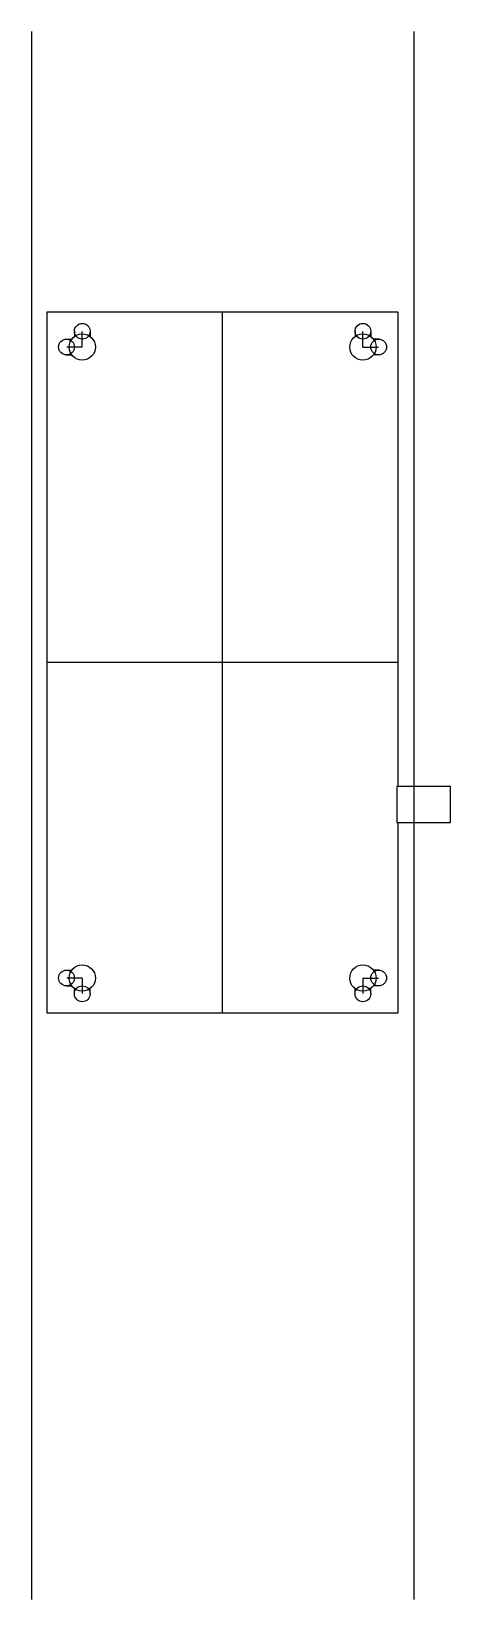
# Model space of a CAD drawing. Header units: millimetres. Extents: x -452 to 26, y -2590 to -800.
import ezdxf

# ---------------------------------------------------------------- set-up
doc = ezdxf.new("R2010")
doc.units = ezdxf.units.MM
doc.linetypes.add('DASHED', pattern=[0.75, 0.5, -0.25])
doc.layers.get('0').update_dxf_attribs({"linetype": 'CONTINUOUS'})

msp = doc.modelspace()

# ---------------------------------------------------------------- linework, layer by layer
for p, q in [((-452, -800), (-452, -2589.5)), ((-16, -800), (-16, -2589.5)), ((-434, -1920.2), (-434, -1120.2)), ((-434, -1120.2), (-34, -1120.2)), ((-34, -1120.2), (-34, -1661.7)), ((-403, -1142.2), (-403, -1148.2)), ((-385, -1142.2), (-385, -1148.2)), ((-83, -1142.2), (-83, -1148.2)), ((-65, -1142.2), (-65, -1148.2)), ((-412, -1151.2), (-406, -1151.2)), ((-56, -1151.2), (-62, -1151.2)), ((-412, -1169.2), (-406, -1169.2)), ((-56, -1169.2), (-62, -1169.2)), ((-34, -1702.7), (-34, -1920.2)), ((-412, -1871.2), (-406, -1871.2)), ((-56, -1871.2), (-62, -1871.2)), ((-412, -1889.2), (-406, -1889.2)), ((-403, -1898.2), (-403, -1892.2)), ((-385, -1898.2), (-385, -1892.2)), ((-83, -1898.2), (-83, -1892.2)), ((-65, -1898.2), (-65, -1892.2)), ((-56, -1889.2), (-62, -1889.2)), ((-34, -1920.2), (-434, -1920.2))]:
    msp.add_line(p, q)
at = {"linetype": 'DASHED'}
for p, q in [((-234, -1920.2), (-234, -1120.2)), ((-394, -1160.2), (-394, -1142.2)), ((-74, -1160.2), (-74, -1142.2)), ((-394, -1160.2), (-412, -1160.2)), ((-74, -1160.2), (-56, -1160.2)), ((-34, -1520.2), (-434, -1520.2)), ((-394, -1880.2), (-412, -1880.2)), ((-394, -1880.2), (-394, -1898.2)), ((-74, -1880.2), (-74, -1898.2)), ((-74, -1880.2), (-56, -1880.2))]:
    msp.add_line(p, q, dxfattribs=at)
msp.add_lwpolyline([(-35.5, -1661.7), (-35.5, -1702.7), (26, -1702.7), (26, -1661.7)], close=True)
for centre, radius in [((-394, -1160.2), 15), ((-394, -1142.2), 9), ((-74, -1160.2), 15), ((-74, -1142.2), 9), ((-412, -1160.2), 9), ((-56, -1160.2), 9), ((-412, -1880.2), 9), ((-394, -1880.2), 15), ((-74, -1880.2), 15), ((-56, -1880.2), 9), ((-394, -1898.2), 9), ((-74, -1898.2), 9)]:
    msp.add_circle(centre, radius)

doc.saveas('drawing.dxf')
